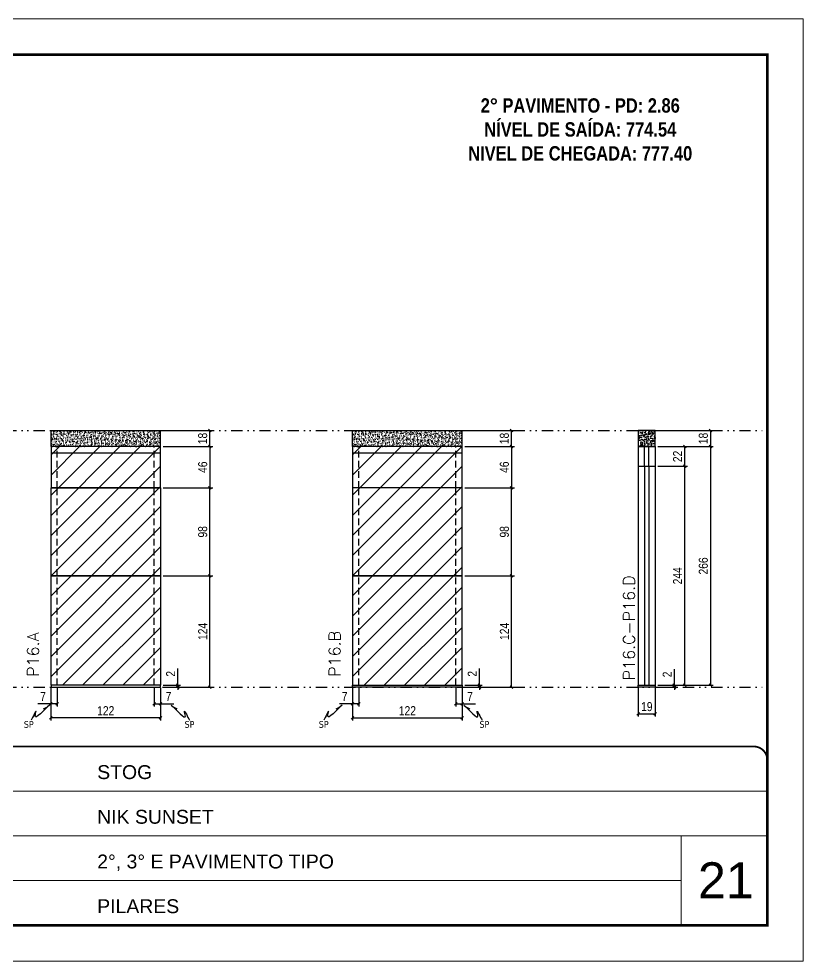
# Model space of a CAD drawing. Extents: x 808 to 7089, y -98 to 17032.
# Drawn here: x 1420 to 2293, y 10240 to 11290 of the extents above; entities that cross this region are included whole.
import ezdxf

# ---------------------------------------------------------------- set-up
doc = ezdxf.new("R2010")
doc.units = 0
for name, pattern in [('CONTINUO', [0]), ('DASHED', [0.75, 0.5, -0.25]), ('DIVIDE2', [0.625, 0.25, -0.125, 0, -0.125, 0, -0.125]), ('HIDDEN', [0.375, 0.25, -0.125])]:
    doc.linetypes.add(name, pattern=pattern)
for name, color, linetype, lineweight in [('CARIMBO', 255, 'Continuous', 9), ('Folhas', 255, 'Continuous', 9), ('REAPROVEITAMENTO', 251, 'Continuous', 9), ('SARRAFO DE PRESSAO', 251, 'DASHED', 9), ('Texto Seção', 7, 'Continuous', 15)]:
    doc.layers.add(name, color=color, linetype=linetype, lineweight=lineweight)
for name, color, linetype in [('COTA', 241, 'Continuous'), ('NOMENCLATURA', 7, 'Continuous'), ('Nível', 160, 'Continuous'), ('Painéis', 200, 'Continuous'), ('SARR_2.2x7', 40, 'Continuous'), ('Sarrafo de Pressão', 42, 'HIDDEN'), ('texto', 7, 'Continuous')]:
    doc.layers.add(name, color=color, linetype=linetype)
doc.styles.add('ARIAL', font='arial.ttf')
doc.styles.add('COTA TECNICA', font='techl___.ttf', dxfattribs={"height": 10})
doc.styles.add('COTA TECNICA-50', font='techl___.ttf', dxfattribs={"height": 10})
doc.styles.add('REGUA-120', font='ROMANS.shx', dxfattribs={"height": 15})
doc.styles.add('ROMANC', font='techb___.ttf', dxfattribs={"height": 2.5})
doc.styles.get("Standard").update_dxf_attribs({"font": 'arial.ttf'})
doc.dimstyles.new('COTA PAINEL-50', dxfattribs={"dimtxt": 10, "dimasz": 3, "dimexe": 3, "dimexo": 3, "dimgap": 3, "dimtad": 1, "dimdec": 1, "dimzin": 12, "dimdsep": 46, "dimtxsty": 'COTA TECNICA-50', "dimblk1": 'OBLIQUE', "dimblk2": 'OBLIQUE', "dimsah": 1, "dimcen": 0.9, "dimclrd": 4, "dimclre": 4, "dimclrt": 240, "dimadec": 1, "dimazin": 3, "dimtfac": 1, "dimtdec": 1, "dimtmove": 0, "dimatfit": 3, "dimfxl": 1, "dimtolj": 1, "dimtzin": 12, "dimarcsym": 0})
doc.dimstyles.new('PAINEL', dxfattribs={"dimtxt": 10, "dimasz": 3, "dimexe": 3, "dimexo": 3, "dimgap": 3, "dimtad": 1, "dimdec": 1, "dimzin": 12, "dimdsep": 46, "dimtxsty": 'COTA TECNICA', "dimblk1": 'OBLIQUE', "dimblk2": 'OBLIQUE', "dimsah": 1, "dimcen": 0.9, "dimclrd": 4, "dimclre": 4, "dimclrt": 240, "dimadec": 1, "dimazin": 3, "dimtfac": 1, "dimtdec": 1, "dimtmove": 0, "dimatfit": 3, "dimfxl": 1, "dimtolj": 1, "dimtzin": 12, "dimarcsym": 0})
doc.dimstyles.get("Standard").update_dxf_attribs({"dimtxt": 0.18, "dimasz": 0.18, "dimexe": 0.18, "dimexo": 0.0625, "dimgap": 0.09, "dimtad": 0, "dimtih": 1, "dimtoh": 1, "dimdec": 4, "dimzin": 0, "dimdsep": 46, "dimtxsty": 'Standard', "dimcen": 0.09, "dimadec": 0, "dimazin": 0, "dimtfac": 1, "dimtdec": 4, "dimtofl": 0, "dimtmove": 0, "dimatfit": 3, "dimfxl": 1, "dimtolj": 1, "dimtzin": 0, "dimarcsym": 0})

# ---------------------------------------------------------------- blocks, each defined once
blk = doc.blocks.new('9999999999')
at = {"color": 30, "linetype": 'CONTINUO'}
for p, q in [((98564.6, 34379.6), (99584, 34379.6)), ((98564.6, 34329.8), (99488, 34329.8)), ((99584, 34329.8), (99488, 34329.8)), ((99488, 34329.8), (99488, 34230.2)), ((98564.6, 34280), (99488, 34280))]:
    blk.add_line(p, q, dxfattribs=at)
at = {"color": 30, "linetype": 'CONTINUO', "const_width": 2}
blk.add_lwpolyline([(99584, 34230.2), (99584, 34414.4, 0.414214), (99569, 34429.4), (98229, 34429.4, 0.414214), (98214, 34414.4), (98214, 34245.2, 0.414214), (98229, 34230.2), (99584, 34230.2)], format="xyb", dxfattribs=at)
at = {"layer": 'Folhas'}
blk.add_lwpolyline([(98139, 34190.2), (99624, 34190.2), (99624, 35240.2), (98139, 35240.2)], close=True, dxfattribs=at)
at = {"layer": 'Folhas', "color": 30, "const_width": 3}
blk.add_lwpolyline([(98214, 34230.2), (99584, 34230.2), (99584, 35200.2), (98214, 35200.2)], close=True, dxfattribs=at)
at = {"color": 7, "linetype": 'Continuous', "ltscale": 5, "style": 'ARIAL'}
for s, height, p in [('STOG', 15.48, (98837.7, 34393.1)), ('NIK SUNSET', 15.48, (98837.7, 34343.3)), ('2°, 3° E PAVIMENTO TIPO', 15.483, (98837.7, 34293.5)), ('PILARES', 15.48, (98837.7, 34243.7))]:
    blk.add_text(s, height=height, dxfattribs=at).set_placement(p)
blk = doc.blocks.new('_Oblique')
at = {"color": 0, "linetype": 'ByBlock', "lineweight": -2}
blk.add_line((-0.5, -0.5), (0.5, 0.5), dxfattribs=at)
blk = doc.blocks.new('*D989')
at = {"layer": 'COTA', "color": 4, "lineweight": -2, "transparency": 16777216}
for p, q in [((1455.4, 10544), (1455.4, 10507.7)), ((1577.4, 10544), (1577.4, 10507.7)), ((1577.4, 10510.7), (1455.4, 10510.7))]:
    blk.add_line(p, q, dxfattribs=at)
at = {"layer": 'Defpoints', "color": 0, "transparency": 16777216}
for p in [(1455.4, 10547), (1577.4, 10547), (1455.4, 10510.7)]:
    blk.add_point(p, dxfattribs=at)
at = {"layer": 'COTA', "color": 4, "lineweight": -2, "transparency": 16777216, "xscale": 3, "yscale": 3, "zscale": 3, "rotation": 180}
blk.add_blockref('_Oblique', (1455.4, 10510.7), dxfattribs=at)
at = {"layer": 'COTA', "color": 4, "lineweight": -2, "transparency": 16777216, "xscale": 3, "yscale": 3, "zscale": 3}
blk.add_blockref('_Oblique', (1577.4, 10510.7), dxfattribs=at)
at = {"layer": 'COTA', "color": 240, "transparency": 16777216, "insert": (1516.4, 10518.7), "char_height": 10, "attachment_point": 5, "style": 'COTA TECNICA'}
blk.add_mtext('\\A1;122', dxfattribs=at)
blk = doc.blocks.new('*D990')
at = {"layer": 'COTA', "color": 4, "lineweight": -2, "transparency": 16777216}
for p, q in [((1570.4, 10544), (1570.4, 10523.5)), ((1577.4, 10542), (1577.4, 10523.5)), ((1570.4, 10526.5), (1577.4, 10526.5)), ((1577.4, 10526.5), (1592.2, 10526.5))]:
    blk.add_line(p, q, dxfattribs=at)
at = {"layer": 'Defpoints', "color": 0, "transparency": 16777216}
for p in [(1570.4, 10547), (1577.4, 10545), (1577.4, 10526.5)]:
    blk.add_point(p, dxfattribs=at)
at = {"layer": 'COTA', "color": 4, "lineweight": -2, "transparency": 16777216, "xscale": 3, "yscale": 3, "zscale": 3, "rotation": 180}
blk.add_blockref('_Oblique', (1570.4, 10526.5), dxfattribs=at)
at = {"layer": 'COTA', "color": 4, "lineweight": -2, "transparency": 16777216, "xscale": 3, "yscale": 3, "zscale": 3}
blk.add_blockref('_Oblique', (1577.4, 10526.5), dxfattribs=at)
at = {"layer": 'COTA', "color": 240, "transparency": 16777216, "insert": (1586.3, 10534.6), "char_height": 10, "attachment_point": 5, "style": 'COTA TECNICA-50'}
blk.add_mtext('\\A1;7', dxfattribs=at)
blk = doc.blocks.new('*D1055')
at = {"layer": 'COTA', "color": 4, "lineweight": -2, "transparency": 16777216}
for p, q in [((1455.4, 10542), (1455.4, 10523.5)), ((1462.4, 10544), (1462.4, 10523.5)), ((1455.4, 10526.5), (1440.7, 10526.5)), ((1462.4, 10526.5), (1455.4, 10526.5))]:
    blk.add_line(p, q, dxfattribs=at)
at = {"layer": 'Defpoints', "color": 0, "transparency": 16777216}
for p in [(1455.4, 10545), (1462.4, 10547), (1455.4, 10526.5)]:
    blk.add_point(p, dxfattribs=at)
at = {"layer": 'COTA', "color": 4, "lineweight": -2, "transparency": 16777216, "xscale": 3, "yscale": 3, "zscale": 3, "rotation": 180}
blk.add_blockref('_Oblique', (1455.4, 10526.5), dxfattribs=at)
at = {"layer": 'COTA', "color": 4, "lineweight": -2, "transparency": 16777216, "xscale": 3, "yscale": 3, "zscale": 3}
blk.add_blockref('_Oblique', (1462.4, 10526.5), dxfattribs=at)
at = {"layer": 'COTA', "color": 240, "transparency": 16777216, "insert": (1446.6, 10534.6), "char_height": 10, "attachment_point": 5, "style": 'COTA TECNICA-50'}
blk.add_mtext('\\A1;7', dxfattribs=at)
blk = doc.blocks.new('*D1056')
at = {"layer": 'COTA', "color": 4, "linetype": 'ByBlock', "lineweight": -2, "transparency": 16777216}
for p, q in [((1580.4, 10669), (1635.5, 10669)), ((1632.5, 10545), (1632.5, 10669)), ((1580.4, 10545), (1635.5, 10545))]:
    blk.add_line(p, q, dxfattribs=at)
at = {"layer": 'Defpoints', "color": 0, "linetype": 'ByBlock', "transparency": 16777216}
for p in [(1577.4, 10669), (1632.5, 10669), (1577.4, 10545)]:
    blk.add_point(p, dxfattribs=at)
at = {"layer": 'COTA', "color": 4, "linetype": 'ByBlock', "lineweight": -2, "transparency": 16777216, "xscale": 3, "yscale": 3, "zscale": 3}
for p, rotation in [((1632.5, 10669), 90), ((1632.5, 10545), 270)]:
    blk.add_blockref('_Oblique', p, dxfattribs=dict(at, rotation=rotation))
at = {"layer": 'COTA', "color": 240, "linetype": 'ByBlock', "transparency": 16777216, "insert": (1624.4, 10607), "char_height": 10, "attachment_point": 5, "rotation": 90, "style": 'COTA TECNICA'}
blk.add_mtext('\\A1;124', dxfattribs=at)
blk = doc.blocks.new('*D1057')
at = {"layer": 'COTA', "color": 4, "lineweight": -2, "transparency": 16777216}
for p, q in [((1596.7, 10547), (1596.7, 10565.8)), ((1580.4, 10547), (1599.7, 10547)), ((1580.4, 10545), (1599.7, 10545)), ((1596.7, 10545), (1596.7, 10547)), ((1596.7, 10545), (1596.7, 10542))]:
    blk.add_line(p, q, dxfattribs=at)
at = {"layer": 'Defpoints', "color": 0, "transparency": 16777216}
for p in [(1577.4, 10547), (1577.4, 10545), (1596.7, 10545)]:
    blk.add_point(p, dxfattribs=at)
at = {"layer": 'COTA', "color": 4, "lineweight": -2, "transparency": 16777216, "xscale": 3, "yscale": 3, "zscale": 3}
for p, rotation in [((1596.7, 10547), 270), ((1596.7, 10545), 90)]:
    blk.add_blockref('_Oblique', p, dxfattribs=dict(at, rotation=rotation))
at = {"layer": 'COTA', "color": 240, "transparency": 16777216, "insert": (1588.7, 10559.8), "char_height": 10, "attachment_point": 5, "rotation": 90, "style": 'COTA TECNICA-50'}
blk.add_mtext('\\A1;2', dxfattribs=at)
blk = doc.blocks.new('*D1058')
at = {"layer": 'COTA', "color": 4, "linetype": 'ByBlock', "lineweight": -2, "transparency": 16777216}
for p, q in [((1580.4, 10669), (1635.5, 10669)), ((1632.5, 10545), (1632.5, 10669)), ((1580.4, 10545), (1635.5, 10545))]:
    blk.add_line(p, q, dxfattribs=at)
at = {"layer": 'Defpoints', "color": 0, "linetype": 'ByBlock', "transparency": 16777216}
for p in [(1577.4, 10669), (1632.5, 10669), (1577.4, 10545)]:
    blk.add_point(p, dxfattribs=at)
at = {"layer": 'COTA', "color": 4, "linetype": 'ByBlock', "lineweight": -2, "transparency": 16777216, "xscale": 3, "yscale": 3, "zscale": 3}
for p, rotation in [((1632.5, 10669), 90), ((1632.5, 10545), 270)]:
    blk.add_blockref('_Oblique', p, dxfattribs=dict(at, rotation=rotation))
at = {"layer": 'COTA', "color": 240, "linetype": 'ByBlock', "transparency": 16777216, "insert": (1624.4, 10607), "char_height": 10, "attachment_point": 5, "rotation": 90, "style": 'COTA TECNICA'}
blk.add_mtext('\\A1;124', dxfattribs=at)
blk = doc.blocks.new('*D1059')
at = {"layer": 'COTA', "color": 4, "lineweight": -2, "transparency": 16777216}
for p, q in [((1580.4, 10767), (1635.5, 10767)), ((1632.5, 10669), (1632.5, 10767)), ((1580.4, 10669), (1635.5, 10669))]:
    blk.add_line(p, q, dxfattribs=at)
at = {"layer": 'Defpoints', "color": 0, "transparency": 16777216}
for p in [(1577.4, 10767), (1632.5, 10767), (1577.4, 10669)]:
    blk.add_point(p, dxfattribs=at)
at = {"layer": 'COTA', "color": 4, "lineweight": -2, "transparency": 16777216, "xscale": 3, "yscale": 3, "zscale": 3}
for p, rotation in [((1632.5, 10767), 90), ((1632.5, 10669), 270)]:
    blk.add_blockref('_Oblique', p, dxfattribs=dict(at, rotation=rotation))
at = {"layer": 'COTA', "color": 240, "transparency": 16777216, "insert": (1624.4, 10718), "char_height": 10, "attachment_point": 5, "rotation": 90, "style": 'COTA TECNICA-50'}
blk.add_mtext('\\A1;98', dxfattribs=at)
blk = doc.blocks.new('*D1060')
at = {"layer": 'COTA', "color": 4, "lineweight": -2, "transparency": 16777216}
for p, q in [((1546.4, 10831), (1635.5, 10831)), ((1632.5, 10813), (1632.5, 10831)), ((1580.4, 10813), (1635.5, 10813))]:
    blk.add_line(p, q, dxfattribs=at)
at = {"layer": 'Defpoints', "color": 0, "transparency": 16777216}
for p in [(1543.4, 10831), (1632.5, 10831), (1577.4, 10813)]:
    blk.add_point(p, dxfattribs=at)
at = {"layer": 'COTA', "color": 4, "lineweight": -2, "transparency": 16777216, "xscale": 3, "yscale": 3, "zscale": 3}
for p, rotation in [((1632.5, 10831), 90), ((1632.5, 10813), 270)]:
    blk.add_blockref('_Oblique', p, dxfattribs=dict(at, rotation=rotation))
at = {"layer": 'COTA', "color": 240, "transparency": 16777216, "insert": (1624.4, 10822), "char_height": 10, "attachment_point": 5, "rotation": 90, "style": 'COTA TECNICA-50'}
blk.add_mtext('\\A1;18', dxfattribs=at)
blk = doc.blocks.new('*D1061')
at = {"layer": 'COTA', "color": 4, "lineweight": -2, "transparency": 16777216}
for p, q in [((1580.4, 10813), (1635.5, 10813)), ((1632.5, 10813), (1632.5, 10767)), ((1580.4, 10767), (1635.5, 10767))]:
    blk.add_line(p, q, dxfattribs=at)
at = {"layer": 'Defpoints', "color": 0, "transparency": 16777216}
for p in [(1577.4, 10813), (1577.4, 10767), (1632.5, 10767)]:
    blk.add_point(p, dxfattribs=at)
at = {"layer": 'COTA', "color": 4, "lineweight": -2, "transparency": 16777216, "xscale": 3, "yscale": 3, "zscale": 3}
for p, rotation in [((1632.5, 10813), 90), ((1632.5, 10767), 270)]:
    blk.add_blockref('_Oblique', p, dxfattribs=dict(at, rotation=rotation))
at = {"layer": 'COTA', "color": 240, "transparency": 16777216, "insert": (1624.4, 10790), "char_height": 10, "attachment_point": 5, "rotation": 90, "style": 'COTA TECNICA-50'}
blk.add_mtext('\\A1;46', dxfattribs=at)
blk = doc.blocks.new('*D1062')
at = {"layer": 'COTA', "color": 4, "lineweight": -2, "transparency": 16777216}
for p, q in [((1791.4, 10544), (1791.4, 10507.7)), ((1913.4, 10544), (1913.4, 10507.7)), ((1791.4, 10510.7), (1913.4, 10510.7))]:
    blk.add_line(p, q, dxfattribs=at)
at = {"layer": 'Defpoints', "color": 0, "transparency": 16777216}
for p in [(1791.4, 10547), (1913.4, 10547), (1913.4, 10510.7)]:
    blk.add_point(p, dxfattribs=at)
at = {"layer": 'COTA', "color": 4, "lineweight": -2, "transparency": 16777216, "xscale": 3, "yscale": 3, "zscale": 3, "rotation": 180}
blk.add_blockref('_Oblique', (1791.4, 10510.7), dxfattribs=at)
at = {"layer": 'COTA', "color": 4, "lineweight": -2, "transparency": 16777216, "xscale": 3, "yscale": 3, "zscale": 3}
blk.add_blockref('_Oblique', (1913.4, 10510.7), dxfattribs=at)
at = {"layer": 'COTA', "color": 240, "transparency": 16777216, "insert": (1852.4, 10518.7), "char_height": 10, "attachment_point": 5, "style": 'COTA TECNICA'}
blk.add_mtext('\\A1;122', dxfattribs=at)
blk = doc.blocks.new('*D1063')
at = {"layer": 'COTA', "color": 4, "lineweight": -2, "transparency": 16777216}
for p, q in [((1791.4, 10542), (1791.4, 10523.5)), ((1798.4, 10544), (1798.4, 10523.5)), ((1791.4, 10526.5), (1776.6, 10526.5)), ((1798.4, 10526.5), (1791.4, 10526.5))]:
    blk.add_line(p, q, dxfattribs=at)
at = {"layer": 'Defpoints', "color": 0, "transparency": 16777216}
for p in [(1791.4, 10545), (1798.4, 10547), (1791.4, 10526.5)]:
    blk.add_point(p, dxfattribs=at)
at = {"layer": 'COTA', "color": 4, "lineweight": -2, "transparency": 16777216, "xscale": 3, "yscale": 3, "zscale": 3, "rotation": 180}
blk.add_blockref('_Oblique', (1791.4, 10526.5), dxfattribs=at)
at = {"layer": 'COTA', "color": 4, "lineweight": -2, "transparency": 16777216, "xscale": 3, "yscale": 3, "zscale": 3}
blk.add_blockref('_Oblique', (1798.4, 10526.5), dxfattribs=at)
at = {"layer": 'COTA', "color": 240, "transparency": 16777216, "insert": (1782.5, 10534.6), "char_height": 10, "attachment_point": 5, "style": 'COTA TECNICA-50'}
blk.add_mtext('\\A1;7', dxfattribs=at)
blk = doc.blocks.new('*D1064')
at = {"layer": 'COTA', "color": 4, "lineweight": -2, "transparency": 16777216}
for p, q in [((1906.4, 10544), (1906.4, 10523.5)), ((1913.4, 10542), (1913.4, 10523.5)), ((1906.4, 10526.5), (1913.4, 10526.5)), ((1913.4, 10526.5), (1928.1, 10526.5))]:
    blk.add_line(p, q, dxfattribs=at)
at = {"layer": 'Defpoints', "color": 0, "transparency": 16777216}
for p in [(1906.4, 10547), (1913.4, 10545), (1913.4, 10526.5)]:
    blk.add_point(p, dxfattribs=at)
at = {"layer": 'COTA', "color": 4, "lineweight": -2, "transparency": 16777216, "xscale": 3, "yscale": 3, "zscale": 3, "rotation": 180}
blk.add_blockref('_Oblique', (1906.4, 10526.5), dxfattribs=at)
at = {"layer": 'COTA', "color": 4, "lineweight": -2, "transparency": 16777216, "xscale": 3, "yscale": 3, "zscale": 3}
blk.add_blockref('_Oblique', (1913.4, 10526.5), dxfattribs=at)
at = {"layer": 'COTA', "color": 240, "transparency": 16777216, "insert": (1922.2, 10534.6), "char_height": 10, "attachment_point": 5, "style": 'COTA TECNICA-50'}
blk.add_mtext('\\A1;7', dxfattribs=at)
blk = doc.blocks.new('*D1065')
at = {"layer": 'COTA', "color": 4, "linetype": 'ByBlock', "lineweight": -2, "transparency": 16777216}
for p, q in [((1916.4, 10669), (1971.5, 10669)), ((1968.5, 10545), (1968.5, 10669)), ((1916.4, 10545), (1971.5, 10545))]:
    blk.add_line(p, q, dxfattribs=at)
at = {"layer": 'Defpoints', "color": 0, "linetype": 'ByBlock', "transparency": 16777216}
for p in [(1913.4, 10669), (1968.5, 10669), (1913.4, 10545)]:
    blk.add_point(p, dxfattribs=at)
at = {"layer": 'COTA', "color": 4, "linetype": 'ByBlock', "lineweight": -2, "transparency": 16777216, "xscale": 3, "yscale": 3, "zscale": 3}
for p, rotation in [((1968.5, 10669), 90), ((1968.5, 10545), 270)]:
    blk.add_blockref('_Oblique', p, dxfattribs=dict(at, rotation=rotation))
at = {"layer": 'COTA', "color": 240, "linetype": 'ByBlock', "transparency": 16777216, "insert": (1960.4, 10607), "char_height": 10, "attachment_point": 5, "rotation": 90, "style": 'COTA TECNICA'}
blk.add_mtext('\\A1;124', dxfattribs=at)
blk = doc.blocks.new('*D1066')
at = {"layer": 'COTA', "color": 4, "lineweight": -2, "transparency": 16777216}
for p, q in [((1932.6, 10547), (1932.6, 10565.8)), ((1916.4, 10547), (1935.6, 10547)), ((1916.4, 10545), (1935.6, 10545)), ((1932.6, 10545), (1932.6, 10547)), ((1932.6, 10545), (1932.6, 10542))]:
    blk.add_line(p, q, dxfattribs=at)
at = {"layer": 'Defpoints', "color": 0, "transparency": 16777216}
for p in [(1913.4, 10547), (1913.4, 10545), (1932.6, 10545)]:
    blk.add_point(p, dxfattribs=at)
at = {"layer": 'COTA', "color": 4, "lineweight": -2, "transparency": 16777216, "xscale": 3, "yscale": 3, "zscale": 3}
for p, rotation in [((1932.6, 10547), 270), ((1932.6, 10545), 90)]:
    blk.add_blockref('_Oblique', p, dxfattribs=dict(at, rotation=rotation))
at = {"layer": 'COTA', "color": 240, "transparency": 16777216, "insert": (1924.6, 10559.8), "char_height": 10, "attachment_point": 5, "rotation": 90, "style": 'COTA TECNICA-50'}
blk.add_mtext('\\A1;2', dxfattribs=at)
blk = doc.blocks.new('*D1067')
at = {"layer": 'COTA', "color": 4, "linetype": 'ByBlock', "lineweight": -2, "transparency": 16777216}
for p, q in [((1916.4, 10669), (1971.5, 10669)), ((1968.5, 10545), (1968.5, 10669)), ((1916.4, 10545), (1971.5, 10545))]:
    blk.add_line(p, q, dxfattribs=at)
at = {"layer": 'Defpoints', "color": 0, "linetype": 'ByBlock', "transparency": 16777216}
for p in [(1913.4, 10669), (1968.5, 10669), (1913.4, 10545)]:
    blk.add_point(p, dxfattribs=at)
at = {"layer": 'COTA', "color": 4, "linetype": 'ByBlock', "lineweight": -2, "transparency": 16777216, "xscale": 3, "yscale": 3, "zscale": 3}
for p, rotation in [((1968.5, 10669), 90), ((1968.5, 10545), 270)]:
    blk.add_blockref('_Oblique', p, dxfattribs=dict(at, rotation=rotation))
at = {"layer": 'COTA', "color": 240, "linetype": 'ByBlock', "transparency": 16777216, "insert": (1960.4, 10607), "char_height": 10, "attachment_point": 5, "rotation": 90, "style": 'COTA TECNICA'}
blk.add_mtext('\\A1;124', dxfattribs=at)
blk = doc.blocks.new('*D1068')
at = {"layer": 'COTA', "color": 4, "lineweight": -2, "transparency": 16777216}
for p, q in [((1916.4, 10767), (1971.5, 10767)), ((1968.5, 10669), (1968.5, 10767)), ((1916.4, 10669), (1971.5, 10669))]:
    blk.add_line(p, q, dxfattribs=at)
at = {"layer": 'Defpoints', "color": 0, "transparency": 16777216}
for p in [(1913.4, 10767), (1968.5, 10767), (1913.4, 10669)]:
    blk.add_point(p, dxfattribs=at)
at = {"layer": 'COTA', "color": 4, "lineweight": -2, "transparency": 16777216, "xscale": 3, "yscale": 3, "zscale": 3}
for p, rotation in [((1968.5, 10767), 90), ((1968.5, 10669), 270)]:
    blk.add_blockref('_Oblique', p, dxfattribs=dict(at, rotation=rotation))
at = {"layer": 'COTA', "color": 240, "transparency": 16777216, "insert": (1960.4, 10718), "char_height": 10, "attachment_point": 5, "rotation": 90, "style": 'COTA TECNICA-50'}
blk.add_mtext('\\A1;98', dxfattribs=at)
blk = doc.blocks.new('*D1069')
at = {"layer": 'COTA', "color": 4, "lineweight": -2, "transparency": 16777216}
for p, q in [((2109.5, 10544), (2109.5, 10512.1)), ((2128.5, 10544), (2128.5, 10512.1)), ((2109.5, 10515.1), (2128.5, 10515.1))]:
    blk.add_line(p, q, dxfattribs=at)
at = {"layer": 'Defpoints', "color": 0, "transparency": 16777216}
for p in [(2109.5, 10547), (2128.5, 10547), (2128.5, 10515.1)]:
    blk.add_point(p, dxfattribs=at)
at = {"layer": 'COTA', "color": 4, "lineweight": -2, "transparency": 16777216, "xscale": 3, "yscale": 3, "zscale": 3, "rotation": 180}
blk.add_blockref('_Oblique', (2109.5, 10515.1), dxfattribs=at)
at = {"layer": 'COTA', "color": 4, "lineweight": -2, "transparency": 16777216, "xscale": 3, "yscale": 3, "zscale": 3}
blk.add_blockref('_Oblique', (2128.5, 10515.1), dxfattribs=at)
at = {"layer": 'COTA', "color": 240, "transparency": 16777216, "insert": (2119, 10523.2), "char_height": 10, "attachment_point": 5, "style": 'COTA TECNICA'}
blk.add_mtext('\\A1;19', dxfattribs=at)
blk = doc.blocks.new('*D1070')
at = {"layer": 'COTA', "color": 4, "lineweight": -2, "transparency": 16777216}
for p, q in [((2149.7, 10547), (2149.7, 10565.1)), ((2131.5, 10547), (2152.7, 10547)), ((2131.5, 10545), (2152.7, 10545)), ((2149.7, 10545), (2149.7, 10547)), ((2149.7, 10545), (2149.7, 10542))]:
    blk.add_line(p, q, dxfattribs=at)
at = {"layer": 'Defpoints', "color": 0, "transparency": 16777216}
for p in [(2128.5, 10547), (2128.5, 10545), (2149.7, 10547)]:
    blk.add_point(p, dxfattribs=at)
at = {"layer": 'COTA', "color": 4, "lineweight": -2, "transparency": 16777216, "xscale": 3, "yscale": 3, "zscale": 3}
for p, rotation in [((2149.7, 10547), 270), ((2149.7, 10545), 90)]:
    blk.add_blockref('_Oblique', p, dxfattribs=dict(at, rotation=rotation))
at = {"layer": 'COTA', "color": 240, "transparency": 16777216, "insert": (2141.7, 10559.1), "char_height": 10, "attachment_point": 5, "rotation": 90, "style": 'COTA TECNICA-50'}
blk.add_mtext('\\A1;2', dxfattribs=at)
blk = doc.blocks.new('*D1880')
at = {"layer": 'COTA', "color": 4, "linetype": 'ByBlock', "lineweight": -2, "transparency": 16777216}
for p, q in [((2131.5, 10831), (2193.1, 10831)), ((2190.1, 10831), (2190.1, 10813)), ((2131.5, 10813), (2193.1, 10813))]:
    blk.add_line(p, q, dxfattribs=at)
at = {"layer": 'Defpoints', "color": 0, "linetype": 'ByBlock', "transparency": 16777216}
for p in [(2128.5, 10831), (2128.5, 10813), (2190.1, 10813)]:
    blk.add_point(p, dxfattribs=at)
at = {"layer": 'COTA', "color": 4, "linetype": 'ByBlock', "lineweight": -2, "transparency": 16777216, "xscale": 3, "yscale": 3, "zscale": 3}
for p, rotation in [((2190.1, 10831), 90), ((2190.1, 10813), 270)]:
    blk.add_blockref('_Oblique', p, dxfattribs=dict(at, rotation=rotation))
at = {"layer": 'COTA', "color": 240, "linetype": 'ByBlock', "transparency": 16777216, "insert": (2182, 10822), "char_height": 10, "attachment_point": 5, "rotation": 90, "style": 'COTA TECNICA'}
blk.add_mtext('\\A1;18', dxfattribs=at)
blk = doc.blocks.new('*D1881')
at = {"layer": 'COTA', "color": 4, "lineweight": -2, "transparency": 16777216}
for p, q in [((2131.5, 10791), (2164.3, 10791)), ((2161.3, 10547), (2161.3, 10791)), ((2131.5, 10547), (2164.3, 10547))]:
    blk.add_line(p, q, dxfattribs=at)
at = {"layer": 'Defpoints', "color": 0, "transparency": 16777216}
for p in [(2128.5, 10791), (2161.3, 10791), (2128.5, 10547)]:
    blk.add_point(p, dxfattribs=at)
at = {"layer": 'COTA', "color": 4, "lineweight": -2, "transparency": 16777216, "xscale": 3, "yscale": 3, "zscale": 3}
for p, rotation in [((2161.3, 10791), 90), ((2161.3, 10547), 270)]:
    blk.add_blockref('_Oblique', p, dxfattribs=dict(at, rotation=rotation))
at = {"layer": 'COTA', "color": 240, "transparency": 16777216, "insert": (2153.3, 10669), "char_height": 10, "attachment_point": 5, "rotation": 90, "style": 'COTA TECNICA-50'}
blk.add_mtext('\\A1;244', dxfattribs=at)
blk = doc.blocks.new('*D1071')
at = {"layer": 'COTA', "color": 4, "lineweight": -2, "transparency": 16777216}
for p, q in [((2131.5, 10813), (2164.3, 10813)), ((2161.3, 10791), (2161.3, 10813)), ((2131.5, 10791), (2164.3, 10791))]:
    blk.add_line(p, q, dxfattribs=at)
at = {"layer": 'Defpoints', "color": 0, "transparency": 16777216}
for p in [(2128.5, 10813), (2161.3, 10813), (2128.5, 10791)]:
    blk.add_point(p, dxfattribs=at)
at = {"layer": 'COTA', "color": 4, "lineweight": -2, "transparency": 16777216, "xscale": 3, "yscale": 3, "zscale": 3}
for p, rotation in [((2161.3, 10813), 90), ((2161.3, 10791), 270)]:
    blk.add_blockref('_Oblique', p, dxfattribs=dict(at, rotation=rotation))
at = {"layer": 'COTA', "color": 240, "transparency": 16777216, "insert": (2153.3, 10802), "char_height": 10, "attachment_point": 5, "rotation": 90, "style": 'COTA TECNICA-50'}
blk.add_mtext('\\A1;22', dxfattribs=at)
blk = doc.blocks.new('*D1072')
at = {"layer": 'COTA', "color": 4, "lineweight": -2, "transparency": 16777216}
for p, q in [((1882.4, 10831), (1971.5, 10831)), ((1968.5, 10813), (1968.5, 10831)), ((1916.4, 10813), (1971.5, 10813))]:
    blk.add_line(p, q, dxfattribs=at)
at = {"layer": 'Defpoints', "color": 0, "transparency": 16777216}
for p in [(1879.4, 10831), (1968.5, 10831), (1913.4, 10813)]:
    blk.add_point(p, dxfattribs=at)
at = {"layer": 'COTA', "color": 4, "lineweight": -2, "transparency": 16777216, "xscale": 3, "yscale": 3, "zscale": 3}
for p, rotation in [((1968.5, 10831), 90), ((1968.5, 10813), 270)]:
    blk.add_blockref('_Oblique', p, dxfattribs=dict(at, rotation=rotation))
at = {"layer": 'COTA', "color": 240, "transparency": 16777216, "insert": (1960.4, 10822), "char_height": 10, "attachment_point": 5, "rotation": 90, "style": 'COTA TECNICA-50'}
blk.add_mtext('\\A1;18', dxfattribs=at)
blk = doc.blocks.new('*D1073')
at = {"layer": 'COTA', "color": 4, "lineweight": -2, "transparency": 16777216}
for p, q in [((1916.4, 10813), (1971.5, 10813)), ((1968.5, 10813), (1968.5, 10767)), ((1916.4, 10767), (1971.5, 10767))]:
    blk.add_line(p, q, dxfattribs=at)
at = {"layer": 'Defpoints', "color": 0, "transparency": 16777216}
for p in [(1913.4, 10813), (1913.4, 10767), (1968.5, 10767)]:
    blk.add_point(p, dxfattribs=at)
at = {"layer": 'COTA', "color": 4, "lineweight": -2, "transparency": 16777216, "xscale": 3, "yscale": 3, "zscale": 3}
for p, rotation in [((1968.5, 10813), 90), ((1968.5, 10767), 270)]:
    blk.add_blockref('_Oblique', p, dxfattribs=dict(at, rotation=rotation))
at = {"layer": 'COTA', "color": 240, "transparency": 16777216, "insert": (1960.4, 10790), "char_height": 10, "attachment_point": 5, "rotation": 90, "style": 'COTA TECNICA-50'}
blk.add_mtext('\\A1;46', dxfattribs=at)
blk = doc.blocks.new('*D1882')
at = {"layer": 'COTA', "color": 4, "lineweight": -2, "transparency": 16777216}
for p, q in [((2131.5, 10813), (2193.1, 10813)), ((2190.1, 10813), (2190.1, 10547)), ((2131.5, 10547), (2193.1, 10547))]:
    blk.add_line(p, q, dxfattribs=at)
at = {"layer": 'Defpoints', "color": 0, "transparency": 16777216}
for p in [(2128.5, 10813), (2128.5, 10547), (2190.1, 10547)]:
    blk.add_point(p, dxfattribs=at)
at = {"layer": 'COTA', "color": 4, "lineweight": -2, "transparency": 16777216, "xscale": 3, "yscale": 3, "zscale": 3}
for p, rotation in [((2190.1, 10813), 90), ((2190.1, 10547), 270)]:
    blk.add_blockref('_Oblique', p, dxfattribs=dict(at, rotation=rotation))
at = {"layer": 'COTA', "color": 240, "transparency": 16777216, "insert": (2182, 10680), "char_height": 10, "attachment_point": 5, "rotation": 90, "style": 'COTA TECNICA'}
blk.add_mtext('\\A1;266', dxfattribs=at)

msp = doc.modelspace()

# ---------------------------------------------------------------- hatches: boundary and pattern name
at = {"layer": 'COTA', "linetype": 'ByBlock'}
h = msp.add_hatch(dxfattribs=at)
h.set_pattern_fill('AR-CONC', color=256, scale=0.03)
h.set_pattern_definition([(50, (-6959.6558, 6719.023), (5.46554, -0.4781726), [0.5715, -6.2865]), (355, (-6959.656, 6719.023), (-1.0573026, 5.7317054), [0.4572, -5.0292175]), (100.451445, (-6959.2003, 6718.983), (4.4082374, 5.2535326), [0.4857003, -5.3427073]), (46.1842, (-6959.656, 6720.547), (8.132371, -1.26127), [0.85725, -9.42975]), (96.63556, (-6958.978, 6720.442), (7.122124, 7.422784), [0.728551, -8.014068]), (351.18415, (-6959.656, 6720.547), (7.122124, 7.422784), [0.685799, -7.543792]), (21, (-6958.8938, 6720.166), (4.5484317, -3.067956), [0.5715, -6.2865]), (326, (-6958.894, 6720.166), (1.854061, 5.525639), [0.4572, -5.0292]), (71.451445, (-6958.5147, 6719.9104), (6.4024926, 2.457683), [0.4857003, -5.342698]), (37.5, (-6959.6558, 6719.023), (0.0926581, 2.53665117), [0, -4.96824, 0, -5.1054, 0, -5.04825]), (7.5, (-6959.6558, 6719.023), (2.0045899, 3.00541724), [0, -2.91084, 0, -4.85394, 0, -1.92405]), (327.5, (-6961.355, 6719.023), (4.06771786, -0.1718623), [0, -1.905, 0, -5.9436, 0, -7.8867]), (317.5, (-6962.117, 6719.023), (4.4438754, 0.7627947), [0, -2.4765, 0, -3.94716, 0, -5.6007])])
h.paths.add_polyline_path([(1455.43, 10813.02), (1577.43, 10813.02), (1577.43, 10831.02), (1455.43, 10831.02)])
h = msp.add_hatch(dxfattribs=at)
h.set_pattern_fill('AR-CONC', color=256, scale=0.03)
h.set_pattern_definition([(50, (-6623.716, 6719.023), (5.46554, -0.4781726), [0.5715, -6.2865]), (355, (-6623.716, 6719.023), (-1.0573026, 5.7317054), [0.4572, -5.0292175]), (100.451445, (-6623.2604, 6718.983), (4.4082374, 5.2535326), [0.4857003, -5.3427073]), (46.1842, (-6623.716, 6720.547), (8.132371, -1.26127), [0.85725, -9.42975]), (96.63556, (-6623.038, 6720.442), (7.122124, 7.422784), [0.728551, -8.014068]), (351.18415, (-6623.716, 6720.547), (7.122124, 7.422784), [0.685799, -7.543792]), (21, (-6622.954, 6720.166), (4.5484317, -3.067956), [0.5715, -6.2865]), (326, (-6622.954, 6720.166), (1.854061, 5.525639), [0.4572, -5.0292]), (71.451445, (-6622.575, 6719.9104), (6.4024926, 2.457683), [0.4857003, -5.342698]), (37.5, (-6623.7159, 6719.023), (0.0926581, 2.53665117), [0, -4.96824, 0, -5.1054, 0, -5.04825]), (7.5, (-6623.716, 6719.023), (2.0045899, 3.00541724), [0, -2.91084, 0, -4.85394, 0, -1.92405]), (327.5, (-6625.4152, 6719.023), (4.06771786, -0.1718623), [0, -1.905, 0, -5.9436, 0, -7.8867]), (317.5, (-6626.177, 6719.023), (4.4438754, 0.7627947), [0, -2.4765, 0, -3.94716, 0, -5.6007])])
h.paths.add_polyline_path([(1791.37, 10813.02), (1913.37, 10813.02), (1913.37, 10831.02), (1791.37, 10831.02)])
h = msp.add_hatch(dxfattribs=at)
h.set_pattern_fill('AR-CONC', color=256, scale=0.03)
h.set_pattern_definition([(50, (-6972.65, 6729.023), (5.46554, -0.4781726), [0.5715, -6.2865]), (355, (-6972.65, 6729.023), (-1.0573026, 5.7317054), [0.4572, -5.0292175]), (100.451445, (-6972.1946, 6728.983), (4.4082374, 5.2535326), [0.4857003, -5.3427073]), (46.1842, (-6972.65, 6730.547), (8.132371, -1.26127), [0.85725, -9.42975]), (96.63556, (-6971.972, 6730.442), (7.122124, 7.422784), [0.728551, -8.014068]), (351.18415, (-6972.65, 6730.547), (7.122124, 7.422784), [0.685799, -7.543792]), (21, (-6971.888, 6730.166), (4.5484317, -3.067956), [0.5715, -6.2865]), (326, (-6971.888, 6730.166), (1.854061, 5.525639), [0.4572, -5.0292]), (71.451445, (-6971.509, 6729.9104), (6.4024926, 2.457683), [0.4857003, -5.342698]), (37.5, (-6972.65, 6729.023), (0.0926581, 2.53665117), [0, -4.96824, 0, -5.1054, 0, -5.04825]), (7.5, (-6972.65, 6729.023), (2.0045899, 3.00541724), [0, -2.91084, 0, -4.85394, 0, -1.92405]), (327.5, (-6974.3493, 6729.023), (4.06771786, -0.1718623), [0, -1.905, 0, -5.9436, 0, -7.8867]), (317.5, (-6975.1113, 6729.023), (4.4438754, 0.7627947), [0, -2.4765, 0, -3.94716, 0, -5.6007])])
h.paths.add_polyline_path([(2128.47, 10831.02), (2109.47, 10831.02), (2109.47, 10812.99), (2128.47, 10812.99)])
at = {"layer": 'REAPROVEITAMENTO', "linetype": 'ByBlock'}
h = msp.add_hatch(dxfattribs=at)
h.set_pattern_fill('ANSI31', color=256, scale=5, style=2)
h.set_pattern_definition([(45, (-2130.743, 1492.612), (-11.22532, 11.22532), [])])
h.paths.add_polyline_path([(1577.43, 10547.02), (1577.43, 10813.02), (1455.43, 10813.02), (1455.43, 10547.02)])
h = msp.add_hatch(dxfattribs=at)
h.set_pattern_fill('ANSI31', color=256, scale=5, style=2)
h.set_pattern_definition([(45, (-1794.803, 1492.612), (-11.22532, 11.22532), [])])
h.paths.add_polyline_path([(1913.37, 10547.02), (1913.37, 10813.02), (1791.37, 10813.02), (1791.37, 10547.02)])

# ---------------------------------------------------------------- linework, layer by layer
at = {"layer": 'COTA', "linetype": 'ByBlock'}
for p, q in [((1455.43, 10831.02), (1455.43, 10831.02)), ((1455.43, 10813.02), (1455.43, 10831.02)), ((1455.43, 10831.02), (1577.43, 10831.02)), ((1577.43, 10813.02), (1577.43, 10831.02)), ((1791.37, 10831.02), (1791.37, 10831.02)), ((1791.37, 10813.02), (1791.37, 10831.02)), ((1791.37, 10831.02), (1913.37, 10831.02)), ((1913.37, 10813.02), (1913.37, 10831.02))]:
    msp.add_line(p, q, dxfattribs=at)
msp.add_lwpolyline([(2109.47, 10812.99), (2128.47, 10812.99), (2128.47, 10831.02), (2109.47, 10831.02)], close=True, dxfattribs=at)
at = {"layer": 'Nível', "color": 4, "linetype": 'DIVIDE2', "ltscale": 50}
for p, q in [((1310.16, 10831.02), (2253.17, 10831.02)), ((1310.16, 10545.02), (2253.17, 10545.02))]:
    msp.add_line(p, q, dxfattribs=at)
at = {"layer": 'Painéis'}
for p, q in [((1543.43, 10813.02), (1455.43, 10813.02)), ((1879.37, 10813.02), (1791.37, 10813.02)), ((2109.47, 10812.99), (2109.47, 10547.02)), ((2109.47, 10812.99), (2128.47, 10812.99)), ((2128.47, 10812.99), (2109.47, 10812.99)), ((2128.47, 10812.99), (2128.47, 10547.02)), ((2109.47, 10791.02), (2128.47, 10791.02)), ((1577.43, 10767.02), (1455.43, 10767.02)), ((1913.37, 10767.02), (1791.37, 10767.02)), ((2109.47, 10547.02), (2128.47, 10547.02)), ((2109.47, 10547.02), (2128.47, 10547.02)), ((2109.47, 10545.02), (2109.47, 10547.02)), ((2128.47, 10545.02), (2109.47, 10545.02)), ((2128.47, 10547.02), (2128.47, 10545.02))]:
    msp.add_line(p, q, dxfattribs=at)
for points in [[(1577.43, 10767.02), (1577.43, 10813.02), (1455.43, 10813.02), (1455.43, 10767.02)], [(1913.37, 10767.02), (1913.37, 10813.02), (1791.37, 10813.02), (1791.37, 10767.02)]]:
    msp.add_lwpolyline(points, dxfattribs=at)
for points in [[(1455.43, 10767.02), (1577.43, 10767.02), (1577.43, 10669.02), (1455.43, 10669.02)], [(1913.37, 10767.02), (1791.37, 10767.02), (1791.37, 10669.02), (1913.37, 10669.02)], [(1455.43, 10669.02), (1577.43, 10669.02), (1577.43, 10547.02), (1455.43, 10547.02)], [(1913.37, 10669.02), (1791.37, 10669.02), (1791.37, 10547.02), (1913.37, 10547.02)], [(1455.43, 10545.02), (1577.43, 10545.02), (1577.43, 10547.02), (1455.43, 10547.02)], [(1913.37, 10545.02), (1791.37, 10545.02), (1791.37, 10547.02), (1913.37, 10547.02)]]:
    msp.add_lwpolyline(points, close=True, dxfattribs=at)
at = {"layer": 'SARR_2.2x7'}
for p, q in [((1455.43, 10806.02), (1577.43, 10806.02)), ((1791.37, 10806.02), (1913.37, 10806.02)), ((2116.47, 10791.02), (2116.47, 10812.99)), ((2121.47, 10791.02), (2121.47, 10812.99)), ((2116.47, 10791.02), (2116.47, 10547.02)), ((2121.47, 10791.02), (2121.47, 10547.02))]:
    msp.add_line(p, q, dxfattribs=at)
at = {"layer": 'Sarrafo de Pressão', "ltscale": 30}
for p, q in [((1462.43, 10767.02), (1462.43, 10813.02)), ((1570.43, 10767.02), (1570.43, 10813.02)), ((1798.37, 10767.02), (1798.37, 10813.02)), ((1906.37, 10767.02), (1906.37, 10813.02)), ((1462.43, 10669.02), (1462.43, 10767.02)), ((1570.43, 10669.02), (1570.43, 10767.02)), ((1798.37, 10669.02), (1798.37, 10767.02)), ((1906.37, 10669.02), (1906.37, 10767.02)), ((1462.43, 10547.02), (1462.43, 10669.02)), ((1570.43, 10547.02), (1570.43, 10669.02)), ((1798.37, 10547.02), (1798.37, 10669.02)), ((1906.37, 10547.02), (1906.37, 10669.02))]:
    msp.add_line(p, q, dxfattribs=at)

# ---------------------------------------------------------------- block references
at = {"layer": 'SARRAFO DE PRESSAO', "color": 6, "linetype": 'ByBlock'}
msp.add_blockref('9999999999', (-97330.81, -23950.6), dxfattribs=at)

# ---------------------------------------------------------------- texts
at = {"layer": 'CARIMBO', "style": 'ARIAL'}
msp.add_text('21', height=40, dxfattribs=at).set_placement((2176.03, 10309.75))
at = {"layer": 'NOMENCLATURA', "color": 2, "insert": (2044.91, 11227.74), "char_height": 16, "attachment_point": 2, "style": 'ROMANC'}
msp.add_mtext_dynamic_manual_height_columns('\\P2° PAVIMENTO - PD: 2.86\\PNÍVEL DE SAÍDA: 774.54\\PNIVEL DE CHEGADA: 777.40', width=328.3607, gutter_width=1, heights=[0], dxfattribs=at)
at = {"layer": 'texto', "color": 0, "char_height": 7.5, "attachment_point": 5}
for insert in [(1430.65, 10503.34), (1609.68, 10503.34), (1759.12, 10503.34), (1938.15, 10503.34)]:
    msp.add_mtext('{\\fTahoma|b0|i0|c0|p34;\\C4;SP}', dxfattribs=dict(at, insert=insert))
at = {"layer": 'Texto Seção', "char_height": 13, "width": 285.3299, "attachment_point": 7, "rotation": 90, "style": 'REGUA-120'}
for s, insert in [('P16.C-P16.D', (2105.76, 10552.43)), ('P16.A', (1441.96, 10556.27)), ('P16.B', (1777.9, 10556.27))]:
    msp.add_mtext(s, dxfattribs=dict(at, insert=insert))

# ---------------------------------------------------------------- dimensions: what is measured, and where the dimension line sits
at = {"layer": 'COTA'}
for base, p1, p2, angle, dimstyle, picture, middle in [((1632.51, 10831.02), (1577.43, 10813.02), (1543.43, 10831.02), 90, 'COTA PAINEL-50', '*D1060', (1624.42, 10822.02)), ((1968.45, 10831.02), (1913.37, 10813.02), (1879.37, 10831.02), 90, 'COTA PAINEL-50', '*D1072', (1960.36, 10822.02)), ((1632.51, 10767.02), (1577.43, 10813.02), (1577.43, 10767.02), 90, 'COTA PAINEL-50', '*D1061', (1624.41, 10790.02)), ((1968.45, 10767.02), (1913.37, 10813.02), (1913.37, 10767.02), 90, 'COTA PAINEL-50', '*D1073', (1960.35, 10790.02)), ((2161.33, 10812.99), (2128.47, 10791.02), (2128.47, 10812.99), 90, 'COTA PAINEL-50', '*D1071', (2153.33, 10802)), ((2190.08, 10547.02), (2128.47, 10812.99), (2128.47, 10547.02), 90, 'PAINEL', '*D1882', (2181.98, 10680)), ((2161.33, 10791.02), (2128.47, 10547.02), (2128.47, 10791.02), 90, 'COTA PAINEL-50', '*D1881', (2153.25, 10669.02)), ((1632.51, 10767.02), (1577.43, 10669.02), (1577.43, 10767.02), 90, 'COTA PAINEL-50', '*D1059', (1624.41, 10718.02)), ((1968.45, 10767.02), (1913.37, 10669.02), (1913.37, 10767.02), 90, 'COTA PAINEL-50', '*D1068', (1960.35, 10718.02)), ((1455.43, 10526.5), (1462.43, 10547.02), (1455.43, 10545.02), 180, 'COTA PAINEL-50', '*D1055', (1446.57, 10534.58)), ((1791.37, 10526.5), (1798.37, 10547.02), (1791.37, 10545.02), 180, 'COTA PAINEL-50', '*D1063', (1782.51, 10534.58))]:
    dim = msp.add_linear_dim(base=base, p1=p1, p2=p2, angle=angle, dimstyle=dimstyle, dxfattribs=at)
    dim.commit()
    dim.dimension.update_dxf_attribs({"geometry": picture, "text_midpoint": middle})
at = {"layer": 'COTA', "linetype": 'ByBlock'}
dim = msp.add_linear_dim(base=(2190.08, 10812.99), p1=(2128.47, 10831.02), p2=(2128.47, 10812.99), angle=90, dimstyle='PAINEL', dxfattribs=at)
dim.commit()
dim.dimension.update_dxf_attribs({"geometry": '*D1880', "text_midpoint": (2181.99, 10822)})
for p1, p2, picture, middle in [((1577.43, 10545.02), (1577.43, 10669.02), '*D1056', (1624.44, 10607.02)), ((1577.43, 10545.02), (1577.43, 10669.02), '*D1058', (1624.44, 10607.02)), ((1913.37, 10545.02), (1913.37, 10669.02), '*D1065', (1960.38, 10607.02)), ((1913.37, 10545.02), (1913.37, 10669.02), '*D1067', (1960.38, 10607.02))]:
    dim = msp.add_aligned_dim(p1=p1, p2=p2, distance=-55.08, dimstyle='PAINEL', dxfattribs=at)
    dim.commit()
    dim.dimension.update_dxf_attribs({"geometry": picture, "text_midpoint": middle})
at = {"layer": 'COTA'}
for base, p1, p2, picture, middle in [((1596.69, 10545.02), (1577.43, 10547.02), (1577.43, 10545.02), '*D1057', (1596.69, 10559.76)), ((1932.63, 10545.02), (1913.37, 10547.02), (1913.37, 10545.02), '*D1066', (1932.63, 10559.76)), ((2149.67, 10547.02), (2128.47, 10545.02), (2128.47, 10547.02), '*D1070', (2149.67, 10559.07))]:
    dim = msp.add_linear_dim(base=base, p1=p1, p2=p2, angle=90, dimstyle='COTA PAINEL-50', dxfattribs=at)
    dim.commit()
    dim.dimension.update_dxf_attribs({"geometry": picture, "text_midpoint": middle, "dimtype": 160})
dim = msp.add_linear_dim(base=(1455.43, 10510.65), p1=(1577.43, 10547.02), p2=(1455.43, 10547.02), angle=180, dimstyle='PAINEL', override={"dimarcsym": 2}, dxfattribs=at)
dim.commit()
dim.dimension.update_dxf_attribs({"geometry": '*D989', "text_midpoint": (1516.43, 10518.71)})
for base, p1, p2, picture, middle in [((1577.43, 10526.5), (1570.43, 10547.02), (1577.43, 10545.02), '*D990', (1586.3, 10534.58)), ((1913.37, 10526.5), (1906.37, 10547.02), (1913.37, 10545.02), '*D1064', (1922.24, 10534.58))]:
    dim = msp.add_linear_dim(base=base, p1=p1, p2=p2, dimstyle='COTA PAINEL-50', dxfattribs=at)
    dim.commit()
    dim.dimension.update_dxf_attribs({"geometry": picture, "text_midpoint": middle})
for base, p1, p2, picture, middle in [((1913.37, 10510.65), (1791.37, 10547.02), (1913.37, 10547.02), '*D1062', (1852.37, 10518.71)), ((2128.47, 10515.12), (2109.47, 10547.02), (2128.47, 10547.02), '*D1069', (2118.97, 10523.21))]:
    dim = msp.add_linear_dim(base=base, p1=p1, p2=p2, dimstyle='PAINEL', override={"dimarcsym": 2}, dxfattribs=at)
    dim.commit()
    dim.dimension.update_dxf_attribs({"geometry": picture, "text_midpoint": middle})

# ---------------------------------------------------------------- leaders
at = {"layer": 'COTA', "path_type": 1}
for points in [[(1453.6, 10524.83), (1437.82, 10513), (1438.74, 10517.81), (1433.19, 10508.03)], [(1589.26, 10524.83), (1605.05, 10513), (1604.12, 10517.81), (1609.67, 10508.03)], [(1779.54, 10524.83), (1763.76, 10513), (1764.68, 10517.81), (1759.13, 10508.03)], [(1915.2, 10524.83), (1930.99, 10513), (1930.06, 10517.81), (1935.61, 10508.03)]]:
    msp.add_leader(points, dimstyle='Standard', override={"dimasz": 8}, dxfattribs=at)

doc.saveas('drawing.dxf')
